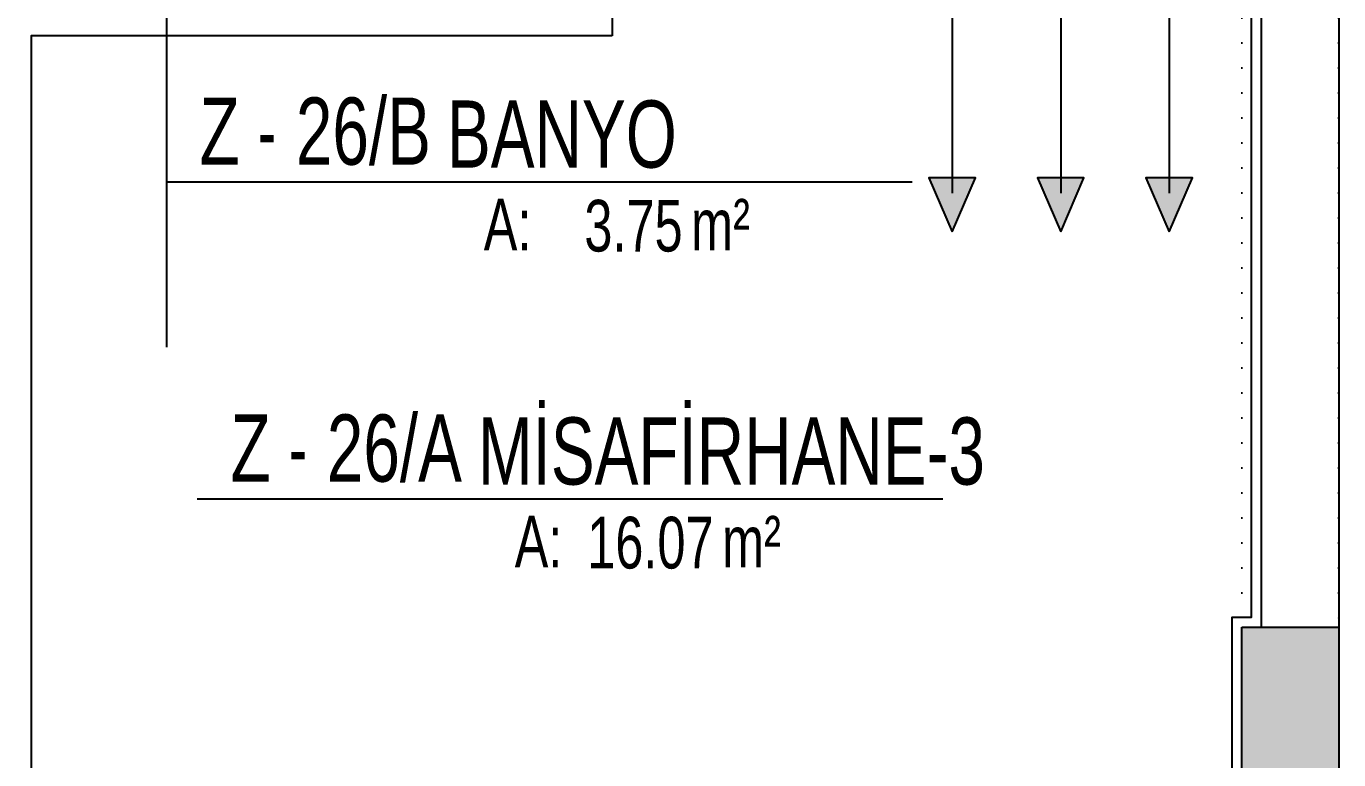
# Model space of a CAD drawing. Header units: inches. Extents: x 21 to 32698, y 13 to 3712.
# Drawn here: x 6493 to 6831.8, y 1102.8 to 1292.1 of the extents above; entities that cross this region are included whole.
import ezdxf
from ezdxf.enums import TextEntityAlignment as Align

# ---------------------------------------------------------------- set-up
doc = ezdxf.new("R2010")
doc.units = ezdxf.units.IN
doc.header["$MEASUREMENT"] = 0
doc.linetypes.add('DOT', pattern=[6.35, 0, -6.35])
doc.layers.add('MEK-ELK-VRF-IC', color=4, linetype='Continuous')
for name, color, linetype, lineweight in [('Z_MİM_-KM-AREA-IDEN', 8, 'Continuous', 25), ('Z_MİM_-KM-BEAM-RAY', 8, 'DOT', 25), ('Z_MİM_-KM-PATTERN-STRC', 8, 'Continuous', 25), ('Z_MİM_-KM-STRC-CONCRETE', 8, 'Continuous', 25), ('Z_MİM_-KM-WALL-PL', 8, 'Continuous', 25), ('Z_MİM_-KM-WALL-PLASTER', 8, 'Continuous', 25)]:
    doc.layers.add(name, color=color, linetype=linetype, lineweight=lineweight)
doc.styles.add('Arial_4', font='arial.ttf', dxfattribs={"height": 10})
doc.styles.add('MAH', font='arial.ttf', dxfattribs={"width": 0.8, "height": 17.5})

# ---------------------------------------------------------------- blocks, each defined once
blk = doc.blocks.new('-KM_Kolon_ZK')
at = {"layer": 'Z_MİM_-KM-PATTERN-STRC'}
blk.add_hatch(color=256, dxfattribs=at).paths.add_polyline_path([(3475, 155), (3500, 155), (3500, 0), (3475, 0)], flags=0)
at = {"layer": 'Z_MİM_-KM-STRC-CONCRETE'}
blk.add_lwpolyline([(3475, 155), (3500, 155), (3500, 0), (3475, 0)], close=True, dxfattribs=at)
blk = doc.blocks.new('-KM_Kiriş İzi_ZK')
at = {"layer": 'Z_MİM_-KM-BEAM-RAY'}
for p, q in [((3475, 525), (3475, 155)), ((3500, 525), (3500, 155))]:
    blk.add_line(p, q, dxfattribs=at)
blk = doc.blocks.new('*U121')
blk.add_line((0, 0), (192.45, 0))
at = {"color": 7, "style": 'MAH', "width": 0.6}
blk.add_text('-', height=17.07, dxfattribs=at).set_placement((25.99, 13.11), align=Align.MIDDLE_CENTER)
at = {"color": 7, "style": 'Arial_4', "width": 0.7}
for s, p in [('A:', (81.91, -17.69)), ('m² ', (135.42, -17.69))]:
    blk.add_text(s, height=13.333, dxfattribs=at).set_placement(p)
for tag, p in [('K', (8.57, 13.11)), ('00', (33.43, 13.11)), ('MAHALADI', (72.42, 12.35))]:
    blk.add_attdef(tag, text='', height=17.33, dxfattribs=at).set_placement(p, align=Align.MIDDLE_LEFT)
blk.add_attdef('27.00', text='', height=13.33, dxfattribs=at).set_placement((133.25, -11.29), align=Align.MIDDLE_RIGHT)
blk = doc.blocks.new('MEK_OK')
blk.add_line((0, 0), (0, 60))
blk.add_lwpolyline([(0, 70), (-6, 56), (6, 56)], close=True)
blk.add_solid([(0, 70), (-6, 56), (6, 56)])

msp = doc.modelspace()

# ---------------------------------------------------------------- linework, layer by layer
at = {"layer": 'Z_MİM_-KM-AREA-IDEN'}
msp.add_line((6529.17, 1356.64), (6529.17, 1209.32), dxfattribs=at)
at = {"layer": 'Z_MİM_-KM-WALL-PL'}
for points in [[(4641.76, 982.08), (3331.76, 982.08), (3331.76, 1637.08), (3041.76, 1637.08), (3041.76, 2582.08), (6831.76, 2582.08), (6831.76, 982.08), (5341.76, 982.08)], [(6811.76, 1507.08), (6811.76, 1137.08)]]:
    msp.add_lwpolyline(points, dxfattribs=at)
at = {"layer": 'Z_MİM_-KM-WALL-PLASTER'}
msp.add_lwpolyline([(6644.26, 1289.58), (6494.26, 1289.58), (6494.26, 1004.58), (6804.26, 1004.58), (6804.26, 1139.58), (6809.26, 1139.58), (6809.26, 1504.58), (6804.26, 1504.58), (6804.26, 1639.58), (6579.26, 1639.58), (6579.26, 1494.95), (6644.26, 1494.95)], close=True, dxfattribs=at)

# ---------------------------------------------------------------- block references
at = {"layer": 'MEK-ELK-VRF-IC', "rotation": -180}
for p in [(6732, 1309), (6760, 1309), (6788, 1309)]:
    msp.add_blockref('MEK_OK', p, dxfattribs=at)
at = {"layer": 'Z_MİM_-KM-AREA-IDEN'}
for p, values in [((6529.17, 1251.92), {'27.00': '3.75', '00': '26/B', 'K': 'Z', 'MAHALADI': 'BANYO'}), ((6537.16, 1170.14), {'27.00': '16.07', '00': '26/A', 'K': 'Z', 'MAHALADI': 'MİSAFİRHANE-3'})]:
    msp.add_blockref('*U121', p, dxfattribs=at).add_auto_attribs(values)
at = {"layer": 'Z_MİM_-KM-BEAM-RAY'}
msp.add_blockref('-KM_Kiriş İzi_ZK', (3331.71, 982.08), dxfattribs=at)
at = {"layer": 'Z_MİM_-KM-STRC-CONCRETE'}
msp.add_blockref('-KM_Kolon_ZK', (3331.76, 982.08), dxfattribs=at)

doc.saveas('drawing.dxf')
